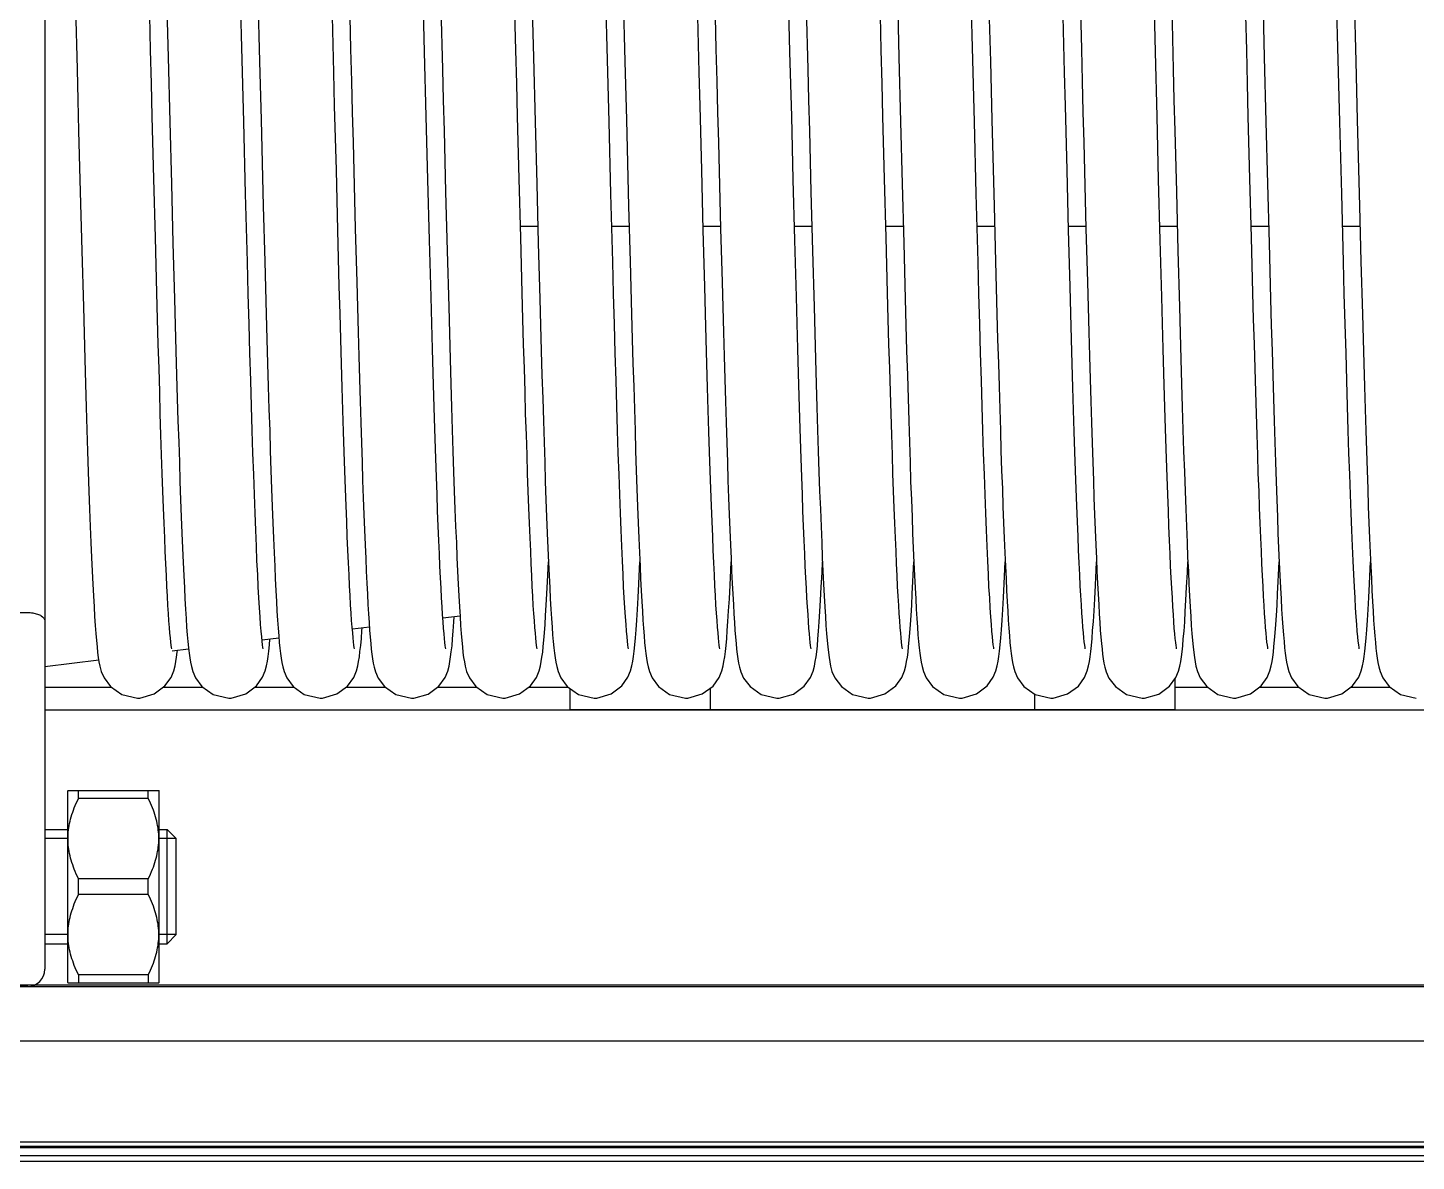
# Model space of a CAD drawing. Header units: millimetres. Extents: x 21899 to 38731, y -5425 to 3612.
# Drawn here: x 22332.6 to 22454.2, y -2806 to -2706.7 of the extents above; entities that cross this region are included whole.
import ezdxf

# ---------------------------------------------------------------- set-up
doc = ezdxf.new("R2010")
doc.units = ezdxf.units.MM

msp = doc.modelspace()

# ---------------------------------------------------------------- linework, layer by layer
at = {"color": 7, "linetype": 'Continuous'}
for p, q in [((22334.07, -2635.16), (22334.07, -2789.16)), ((22352.68, -2702.1), (22352.88, -2709.67)), ((22367.33, -2708.82), (22367.19, -2703.14)), ((22384.68, -2702.1), (22384.88, -2709.67)), ((22399.33, -2708.82), (22399.19, -2703.14)), ((22416.68, -2702.1), (22416.88, -2709.67)), ((22431.33, -2708.82), (22431.19, -2703.14)), ((22448.68, -2702.1), (22448.88, -2709.67)), ((22344.72, -2703.54), (22344.87, -2709.3)), ((22376.72, -2703.54), (22376.87, -2709.3)), ((22408.72, -2703.54), (22408.87, -2709.3)), ((22440.72, -2703.54), (22440.87, -2709.3)), ((22343.75, -2725.09), (22343.62, -2719.95)), ((22359.73, -2724.45), (22359.6, -2719.18)), ((22367.75, -2725.31), (22367.62, -2720.01)), ((22375.75, -2725.09), (22375.62, -2719.95)), ((22391.73, -2724.45), (22391.6, -2719.18)), ((22399.75, -2725.31), (22399.62, -2720.01)), ((22407.75, -2725.09), (22407.62, -2719.95)), ((22423.73, -2724.45), (22423.6, -2719.18)), ((22431.75, -2725.31), (22431.62, -2720.01)), ((22439.75, -2725.09), (22439.62, -2719.95)), ((22337.17, -2721.08), (22337.31, -2726.24)), ((22345.15, -2720.38), (22345.29, -2725.57)), ((22351.81, -2727.21), (22351.65, -2721.26)), ((22369.17, -2721.08), (22369.31, -2726.24)), ((22377.15, -2720.38), (22377.29, -2725.57)), ((22383.81, -2727.21), (22383.65, -2721.26)), ((22401.17, -2721.08), (22401.31, -2726.24)), ((22409.15, -2720.38), (22409.29, -2725.57)), ((22415.81, -2727.21), (22415.65, -2721.26)), ((22433.17, -2721.08), (22433.31, -2726.24)), ((22441.15, -2720.38), (22441.29, -2725.57)), ((22447.81, -2727.21), (22447.65, -2721.26)), ((22353.2, -2722.33), (22353.33, -2727.18)), ((22385.2, -2722.33), (22385.33, -2727.18)), ((22417.2, -2722.33), (22417.33, -2727.18)), ((22449.2, -2722.33), (22449.33, -2727.18)), ((22343.88, -2729.92), (22343.75, -2725.09)), ((22359.86, -2729.38), (22359.73, -2724.45)), ((22361.25, -2724.3), (22361.38, -2728.98)), ((22375.72, -2724.08), (22377.25, -2724.08)), ((22375.88, -2729.92), (22375.75, -2725.09)), ((22383.72, -2724.08), (22385.25, -2724.08)), ((22391.72, -2724.08), (22393.25, -2724.08)), ((22391.86, -2729.38), (22391.73, -2724.45)), ((22393.25, -2724.3), (22393.38, -2728.98)), ((22399.72, -2724.08), (22401.25, -2724.08)), ((22407.72, -2724.08), (22409.25, -2724.08)), ((22407.88, -2729.92), (22407.75, -2725.09)), ((22415.72, -2724.08), (22417.25, -2724.08)), ((22423.72, -2724.08), (22425.25, -2724.08)), ((22423.86, -2729.38), (22423.73, -2724.45)), ((22425.25, -2724.3), (22425.38, -2728.98)), ((22431.72, -2724.08), (22433.25, -2724.08)), ((22439.72, -2724.08), (22441.25, -2724.08)), ((22439.88, -2729.92), (22439.75, -2725.09)), ((22447.72, -2724.08), (22449.25, -2724.08)), ((22337.31, -2726.24), (22337.44, -2731.14)), ((22345.29, -2725.57), (22345.42, -2730.45)), ((22367.89, -2730.27), (22367.75, -2725.31)), ((22369.31, -2726.24), (22369.44, -2731.14)), ((22377.29, -2725.57), (22377.42, -2730.45)), ((22399.89, -2730.27), (22399.75, -2725.31)), ((22401.31, -2726.24), (22401.44, -2731.14)), ((22409.29, -2725.57), (22409.42, -2730.45)), ((22431.89, -2730.27), (22431.75, -2725.31)), ((22433.31, -2726.24), (22433.44, -2731.14)), ((22441.29, -2725.57), (22441.42, -2730.45)), ((22353.33, -2727.18), (22353.46, -2731.78)), ((22385.33, -2727.18), (22385.46, -2731.78)), ((22417.33, -2727.18), (22417.46, -2731.78)), ((22449.33, -2727.18), (22449.46, -2731.78)), ((22361.38, -2728.98), (22361.5, -2733.37)), ((22393.38, -2728.98), (22393.5, -2733.37)), ((22425.38, -2728.98), (22425.5, -2733.37)), ((22327.57, -2757.92), (22332.57, -2757.92)), ((22362.49, -2759.2), (22361, -2759.38)), ((22370.43, -2758.23), (22368.93, -2758.41)), ((22354.57, -2760.16), (22353.1, -2760.34)), ((22361.84, -2759.5), (22361.86, -2759.28)), ((22346.66, -2761.13), (22345.21, -2761.31)), ((22338.79, -2762.09), (22334.07, -2762.66)), ((22433.07, -2766.41), (22433.07, -2763.68)), ((22339.9, -2764.47), (22334.07, -2764.47)), ((22347.91, -2764.47), (22344.44, -2764.47)), ((22355.91, -2764.47), (22352.43, -2764.47)), ((22363.9, -2764.47), (22360.44, -2764.47)), ((22371.9, -2764.47), (22368.44, -2764.47)), ((22379.91, -2764.47), (22376.44, -2764.47)), ((22380.07, -2766.41), (22380.07, -2764.58)), ((22392.37, -2766.41), (22392.37, -2764.51)), ((22420.77, -2766.41), (22420.77, -2765.08)), ((22435.9, -2764.47), (22433.07, -2764.47)), ((22443.91, -2764.47), (22440.44, -2764.47)), ((22451.91, -2764.47), (22448.43, -2764.47)), ((23550.07, -2766.47), (22334.07, -2766.47)), ((22380.07, -2766.41), (22433.07, -2766.41)), ((22336.11, -2773.49), (22336.07, -2773.52)), ((22336.07, -2790.32), (22336.07, -2773.52)), ((22336.09, -2773.5), (22344.05, -2773.5)), ((22337.02, -2774.19), (22337.02, -2773.5)), ((22343.12, -2774.19), (22343.12, -2773.5)), ((22344.07, -2773.52), (22344.04, -2773.49)), ((22344.07, -2790.32), (22344.07, -2773.52)), ((22343.12, -2774.19), (22337.02, -2774.19)), ((22334.07, -2776.92), (22336.07, -2776.92)), ((22344.07, -2776.92), (22344.77, -2776.92)), ((22344.77, -2786.92), (22344.77, -2776.92)), ((22344.77, -2776.92), (22345.57, -2777.72)), ((22345.57, -2786.12), (22345.57, -2777.72)), ((22337.02, -2782.61), (22337.02, -2781.23)), ((22343.12, -2781.23), (22337.02, -2781.23)), ((22343.12, -2782.61), (22343.12, -2781.23)), ((22343.12, -2782.61), (22337.02, -2782.61)), ((22334.07, -2786.92), (22336.07, -2786.92)), ((22344.07, -2786.92), (22344.77, -2786.92)), ((22344.77, -2786.92), (22345.57, -2786.12)), ((22380.07, -2790.56), (22242.07, -2790.56)), ((22332.57, -2790.66), (22325.57, -2790.66)), ((22336.11, -2790.35), (22336.07, -2790.32)), ((22336.09, -2790.34), (22344.05, -2790.34)), ((22337.02, -2789.65), (22337.02, -2790.34)), ((22343.12, -2789.65), (22337.02, -2789.65)), ((22343.12, -2789.65), (22343.12, -2790.34)), ((22344.07, -2790.32), (22344.04, -2790.35)), ((25027.76, -2790.56), (22358.76, -2790.56)), ((25041.07, -2795.44), (22324.07, -2795.44)), ((22241.07, -2804.64), (25123.07, -2804.64)), ((22242.07, -2804.27), (22380.07, -2804.27)), ((22358.76, -2804.27), (25027.76, -2804.27)), ((22242.07, -2805.97), (22380.07, -2805.97)), ((22358.76, -2805.97), (25027.76, -2805.97))]:
    msp.add_line(p, q, dxfattribs=at)
at = {"color": 2, "linetype": 'Continuous'}
for p, q in [((22336.07, -2777.72), (22334.07, -2777.72)), ((22345.57, -2777.72), (22344.07, -2777.72)), ((22336.07, -2786.12), (22334.07, -2786.12)), ((22345.57, -2786.12), (22344.07, -2786.12))]:
    msp.add_line(p, q, dxfattribs=at)
at = {"color": 9, "linetype": 'Continuous'}
for p, q in [((22380.07, -2790.69), (22242.07, -2790.69)), ((25027.76, -2790.69), (22358.76, -2790.69)), ((22242.07, -2804.77), (22380.07, -2804.77)), ((22358.76, -2804.77), (25027.76, -2804.77)), ((22242.07, -2805.47), (22380.07, -2805.47)), ((22358.76, -2805.47), (25027.76, -2805.47))]:
    msp.add_line(p, q, dxfattribs=at)
at = {"color": 7, "linetype": 'Continuous'}
for points in [[(22343.62, -2719.95), (22343.47, -2714.47), (22343.4, -2711.6), (22343.33, -2708.66), (22343.25, -2705.63), (22343.09, -2699.46)], [(22351.32, -2708.45), (22351.24, -2705.18), (22351.07, -2698.72)], [(22375.62, -2719.95), (22375.47, -2714.47), (22375.4, -2711.6), (22375.33, -2708.66), (22375.07, -2698.87)], [(22383.32, -2708.45), (22383.24, -2705.18), (22383.07, -2698.72)], [(22407.62, -2719.95), (22407.47, -2714.47), (22407.4, -2711.6), (22407.33, -2708.66), (22407.25, -2705.63), (22407.09, -2699.46)], [(22415.32, -2708.45), (22415.24, -2705.18), (22415.07, -2698.72)], [(22439.62, -2719.95), (22439.47, -2714.47), (22439.4, -2711.6), (22439.33, -2708.66), (22439.25, -2705.63), (22439.09, -2699.46)], [(22447.32, -2708.45), (22447.24, -2705.18), (22447.07, -2698.72)], [(22360.71, -2702.91), (22360.85, -2708.6), (22360.92, -2711.38), (22360.99, -2714.1), (22361.06, -2716.75), (22361.25, -2724.3)], [(22392.71, -2702.91), (22392.85, -2708.6), (22392.92, -2711.38), (22392.99, -2714.1), (22393.06, -2716.75), (22393.25, -2724.3)], [(22424.71, -2702.91), (22424.85, -2708.6), (22424.92, -2711.38), (22424.99, -2714.1), (22425.06, -2716.75), (22425.25, -2724.3)], [(22359.6, -2719.18), (22359.45, -2713.56), (22359.38, -2710.62), (22359.22, -2704.51)], [(22391.6, -2719.18), (22391.45, -2713.56), (22391.38, -2710.62), (22391.22, -2704.51)], [(22423.6, -2719.18), (22423.45, -2713.56), (22423.38, -2710.62), (22423.22, -2704.51)], [(22336.76, -2704.97), (22336.9, -2710.34), (22336.96, -2713.04), (22337.03, -2715.74), (22337.17, -2721.08)], [(22368.76, -2704.97), (22368.9, -2710.34), (22368.96, -2713.04), (22369.03, -2715.74), (22369.17, -2721.08)], [(22400.76, -2704.97), (22400.9, -2710.34), (22400.96, -2713.04), (22401.03, -2715.74), (22401.17, -2721.08)], [(22432.76, -2704.97), (22432.9, -2710.34), (22432.96, -2713.04), (22433.03, -2715.74), (22433.17, -2721.08)], [(22344.87, -2709.3), (22345.01, -2714.94), (22345.15, -2720.38)], [(22351.65, -2721.26), (22351.49, -2714.96), (22351.32, -2708.45)], [(22367.62, -2720.01), (22367.48, -2714.48), (22367.33, -2708.82)], [(22376.87, -2709.3), (22377.01, -2714.94), (22377.15, -2720.38)], [(22383.65, -2721.26), (22383.49, -2714.96), (22383.32, -2708.45)], [(22399.62, -2720.01), (22399.48, -2714.48), (22399.33, -2708.82)], [(22408.87, -2709.3), (22409.01, -2714.94), (22409.15, -2720.38)], [(22415.65, -2721.26), (22415.49, -2714.96), (22415.32, -2708.45)], [(22431.62, -2720.01), (22431.48, -2714.48), (22431.33, -2708.82)], [(22440.87, -2709.3), (22441.01, -2714.94), (22441.15, -2720.38)], [(22447.65, -2721.26), (22447.49, -2714.96), (22447.32, -2708.45)], [(22352.88, -2709.67), (22353.01, -2714.78), (22353.2, -2722.33)], [(22384.88, -2709.67), (22385.01, -2714.78), (22385.2, -2722.33)], [(22416.88, -2709.67), (22417.01, -2714.78), (22417.2, -2722.33)], [(22448.88, -2709.67), (22449.01, -2714.78), (22449.2, -2722.33)], [(22353.19, -2761.09), (22353.17, -2760.97), (22353.14, -2760.75), (22353.1, -2760.44), (22353.06, -2760.04), (22353.01, -2759.55), (22352.97, -2758.97), (22352.92, -2758.29), (22352.87, -2757.51), (22352.82, -2756.64), (22352.76, -2755.66), (22352.71, -2754.59), (22352.65, -2753.4), (22352.6, -2752.11), (22352.54, -2750.72), (22352.48, -2749.21), (22352.42, -2747.58), (22352.36, -2745.83), (22352.29, -2743.97), (22352.23, -2741.97), (22352.16, -2739.85), (22352.1, -2737.59), (22352.03, -2735.2), (22351.95, -2732.67), (22351.88, -2730), (22351.81, -2727.21)], [(22385.19, -2761.09), (22385.17, -2760.97), (22385.14, -2760.75), (22385.1, -2760.44), (22385.06, -2760.04), (22385.01, -2759.55), (22384.97, -2758.97), (22384.92, -2758.29), (22384.87, -2757.51), (22384.82, -2756.64), (22384.76, -2755.66), (22384.71, -2754.59), (22384.65, -2753.4), (22384.6, -2752.11), (22384.54, -2750.72), (22384.48, -2749.21), (22384.42, -2747.58), (22384.36, -2745.83), (22384.29, -2743.97), (22384.23, -2741.97), (22384.16, -2739.85), (22384.1, -2737.59), (22384.03, -2735.2), (22383.95, -2732.67), (22383.88, -2730), (22383.81, -2727.21)], [(22417.19, -2761.09), (22417.17, -2760.97), (22417.14, -2760.75), (22417.1, -2760.44), (22417.06, -2760.04), (22417.01, -2759.55), (22416.97, -2758.97), (22416.92, -2758.29), (22416.87, -2757.51), (22416.82, -2756.64), (22416.76, -2755.66), (22416.71, -2754.59), (22416.65, -2753.4), (22416.6, -2752.11), (22416.54, -2750.72), (22416.48, -2749.21), (22416.42, -2747.58), (22416.36, -2745.83), (22416.29, -2743.97), (22416.23, -2741.97), (22416.16, -2739.85), (22416.1, -2737.59), (22416.03, -2735.2), (22415.95, -2732.67), (22415.88, -2730), (22415.81, -2727.21)], [(22449.19, -2761.09), (22449.17, -2760.97), (22449.14, -2760.75), (22449.1, -2760.44), (22449.06, -2760.04), (22449.01, -2759.55), (22448.97, -2758.97), (22448.92, -2758.29), (22448.87, -2757.51), (22448.82, -2756.64), (22448.76, -2755.66), (22448.71, -2754.59), (22448.65, -2753.4), (22448.6, -2752.11), (22448.54, -2750.72), (22448.48, -2749.21), (22448.42, -2747.58), (22448.36, -2745.83), (22448.29, -2743.97), (22448.23, -2741.97), (22448.16, -2739.85), (22448.1, -2737.59), (22448.03, -2735.2), (22447.95, -2732.67), (22447.88, -2730), (22447.81, -2727.21)], [(22345.19, -2761.09), (22345.17, -2760.98), (22345.14, -2760.78), (22345.1, -2760.5), (22345.07, -2760.14), (22345.03, -2759.72), (22344.99, -2759.22), (22344.94, -2758.64), (22344.9, -2758), (22344.85, -2757.29), (22344.81, -2756.5), (22344.76, -2755.63), (22344.71, -2754.69), (22344.67, -2753.66), (22344.62, -2752.56), (22344.57, -2751.37), (22344.51, -2750.1), (22344.46, -2748.74), (22344.41, -2747.28), (22344.35, -2745.74), (22344.3, -2744.1), (22344.24, -2742.36), (22344.18, -2740.52), (22344.13, -2738.58), (22344.07, -2736.55), (22344, -2734.43), (22343.94, -2732.22), (22343.88, -2729.92)], [(22361.19, -2761.09), (22361.17, -2760.97), (22361.14, -2760.77), (22361.1, -2760.49), (22361.07, -2760.13), (22361.03, -2759.7), (22360.98, -2759.19), (22360.94, -2758.62), (22360.9, -2757.97), (22360.85, -2757.24), (22360.81, -2756.44), (22360.76, -2755.57), (22360.71, -2754.61), (22360.66, -2753.57), (22360.61, -2752.45), (22360.56, -2751.25), (22360.51, -2749.96), (22360.46, -2748.57), (22360.4, -2747.09), (22360.35, -2745.52), (22360.29, -2743.84), (22360.23, -2742.07), (22360.17, -2740.19), (22360.11, -2738.21), (22360.05, -2736.14), (22359.99, -2733.97), (22359.93, -2731.72), (22359.86, -2729.38)], [(22377.19, -2761.09), (22377.17, -2760.98), (22377.14, -2760.78), (22377.1, -2760.5), (22377.07, -2760.14), (22377.03, -2759.72), (22376.99, -2759.22), (22376.94, -2758.64), (22376.9, -2758), (22376.85, -2757.29), (22376.81, -2756.5), (22376.76, -2755.63), (22376.71, -2754.69), (22376.67, -2753.66), (22376.62, -2752.56), (22376.57, -2751.37), (22376.51, -2750.1), (22376.46, -2748.74), (22376.41, -2747.28), (22376.35, -2745.74), (22376.3, -2744.1), (22376.24, -2742.36), (22376.18, -2740.52), (22376.13, -2738.58), (22376.07, -2736.55), (22376, -2734.43), (22375.94, -2732.22), (22375.88, -2729.92)], [(22393.19, -2761.09), (22393.17, -2760.97), (22393.14, -2760.77), (22393.1, -2760.49), (22393.07, -2760.13), (22393.03, -2759.7), (22392.98, -2759.19), (22392.94, -2758.62), (22392.9, -2757.97), (22392.85, -2757.24), (22392.81, -2756.44), (22392.76, -2755.57), (22392.71, -2754.61), (22392.66, -2753.57), (22392.61, -2752.45), (22392.56, -2751.25), (22392.51, -2749.96), (22392.46, -2748.57), (22392.4, -2747.09), (22392.35, -2745.52), (22392.29, -2743.84), (22392.23, -2742.07), (22392.17, -2740.19), (22392.11, -2738.21), (22392.05, -2736.14), (22391.99, -2733.97), (22391.93, -2731.72), (22391.86, -2729.38)], [(22409.19, -2761.09), (22409.17, -2760.98), (22409.14, -2760.78), (22409.1, -2760.5), (22409.07, -2760.14), (22409.03, -2759.72), (22408.99, -2759.22), (22408.94, -2758.64), (22408.9, -2758), (22408.85, -2757.29), (22408.81, -2756.5), (22408.76, -2755.63), (22408.71, -2754.69), (22408.67, -2753.66), (22408.62, -2752.56), (22408.57, -2751.37), (22408.51, -2750.1), (22408.46, -2748.74), (22408.41, -2747.28), (22408.35, -2745.74), (22408.3, -2744.1), (22408.24, -2742.36), (22408.18, -2740.52), (22408.13, -2738.58), (22408.07, -2736.55), (22408, -2734.43), (22407.94, -2732.22), (22407.88, -2729.92)], [(22425.19, -2761.09), (22425.17, -2760.97), (22425.14, -2760.77), (22425.1, -2760.49), (22425.07, -2760.13), (22425.03, -2759.7), (22424.98, -2759.19), (22424.94, -2758.62), (22424.9, -2757.97), (22424.85, -2757.24), (22424.81, -2756.44), (22424.76, -2755.57), (22424.71, -2754.61), (22424.66, -2753.57), (22424.61, -2752.45), (22424.56, -2751.25), (22424.51, -2749.96), (22424.46, -2748.57), (22424.4, -2747.09), (22424.35, -2745.52), (22424.29, -2743.84), (22424.23, -2742.07), (22424.17, -2740.19), (22424.11, -2738.21), (22424.05, -2736.14), (22423.99, -2733.97), (22423.93, -2731.72), (22423.86, -2729.38)], [(22441.19, -2761.09), (22441.17, -2760.98), (22441.14, -2760.78), (22441.1, -2760.5), (22441.07, -2760.14), (22441.03, -2759.72), (22440.99, -2759.22), (22440.94, -2758.64), (22440.9, -2758), (22440.85, -2757.29), (22440.81, -2756.5), (22440.76, -2755.63), (22440.71, -2754.69), (22440.67, -2753.66), (22440.62, -2752.56), (22440.57, -2751.37), (22440.51, -2750.1), (22440.46, -2748.74), (22440.41, -2747.28), (22440.35, -2745.74), (22440.3, -2744.1), (22440.24, -2742.36), (22440.18, -2740.52), (22440.13, -2738.58), (22440.07, -2736.55), (22440, -2734.43), (22439.94, -2732.22), (22439.88, -2729.92)], [(22337.44, -2731.14), (22337.5, -2733.47), (22337.57, -2735.72), (22337.63, -2737.88), (22337.69, -2739.95), (22337.75, -2741.92), (22337.81, -2743.8), (22337.87, -2745.59), (22337.93, -2747.28), (22337.99, -2748.88), (22338.05, -2750.38), (22338.11, -2751.78), (22338.16, -2753.09), (22338.22, -2754.31), (22338.27, -2755.43), (22338.32, -2756.47), (22338.38, -2757.41), (22338.43, -2758.27), (22338.48, -2759.05), (22338.53, -2759.75)], [(22345.42, -2730.45), (22345.48, -2732.76), (22345.55, -2734.99), (22345.61, -2737.12), (22345.67, -2739.17), (22345.73, -2741.12), (22345.79, -2742.99), (22345.85, -2744.76), (22345.9, -2746.45), (22345.96, -2748.04), (22346.02, -2749.54), (22346.07, -2750.96), (22346.13, -2752.29), (22346.18, -2753.53), (22346.23, -2754.68), (22346.29, -2755.75), (22346.34, -2756.73), (22346.39, -2757.63), (22346.44, -2758.45), (22346.49, -2759.2)], [(22369.19, -2761.09), (22369.17, -2760.99), (22369.14, -2760.8), (22369.11, -2760.53), (22369.07, -2760.18), (22369.03, -2759.77), (22368.99, -2759.28), (22368.95, -2758.73), (22368.91, -2758.1), (22368.86, -2757.41), (22368.82, -2756.64), (22368.77, -2755.79), (22368.72, -2754.87), (22368.67, -2753.87), (22368.63, -2752.78), (22368.58, -2751.62), (22368.52, -2750.36), (22368.47, -2749.02), (22368.42, -2747.58), (22368.37, -2746.05), (22368.31, -2744.43), (22368.25, -2742.71), (22368.2, -2740.89), (22368.14, -2738.97), (22368.08, -2736.95), (22368.02, -2734.83), (22367.95, -2732.6), (22367.89, -2730.27)], [(22369.44, -2731.14), (22369.5, -2733.47), (22369.57, -2735.72), (22369.63, -2737.88), (22369.69, -2739.95), (22369.75, -2741.92), (22369.81, -2743.8), (22369.87, -2745.59), (22369.93, -2747.28), (22369.99, -2748.88), (22370.05, -2750.38), (22370.11, -2751.78), (22370.16, -2753.09), (22370.22, -2754.31), (22370.27, -2755.43), (22370.32, -2756.47), (22370.38, -2757.41), (22370.43, -2758.27), (22370.48, -2759.05), (22370.53, -2759.75)], [(22377.42, -2730.45), (22377.48, -2732.76), (22377.55, -2734.99), (22377.61, -2737.12), (22377.67, -2739.17), (22377.73, -2741.12), (22377.79, -2742.99), (22377.85, -2744.76), (22377.9, -2746.45), (22377.96, -2748.04), (22378.02, -2749.54), (22378.07, -2750.96), (22378.13, -2752.29), (22378.18, -2753.53), (22378.23, -2754.68), (22378.29, -2755.75), (22378.34, -2756.73), (22378.39, -2757.63), (22378.44, -2758.45), (22378.49, -2759.2)], [(22401.19, -2761.09), (22401.17, -2760.99), (22401.14, -2760.8), (22401.11, -2760.53), (22401.07, -2760.18), (22401.03, -2759.77), (22400.99, -2759.28), (22400.95, -2758.73), (22400.91, -2758.1), (22400.86, -2757.41), (22400.82, -2756.64), (22400.77, -2755.79), (22400.72, -2754.87), (22400.67, -2753.87), (22400.63, -2752.78), (22400.58, -2751.62), (22400.52, -2750.36), (22400.47, -2749.02), (22400.42, -2747.58), (22400.37, -2746.05), (22400.31, -2744.43), (22400.25, -2742.71), (22400.2, -2740.89), (22400.14, -2738.97), (22400.08, -2736.95), (22400.02, -2734.83), (22399.95, -2732.6), (22399.89, -2730.27)], [(22401.44, -2731.14), (22401.5, -2733.47), (22401.57, -2735.72), (22401.63, -2737.88), (22401.69, -2739.95), (22401.75, -2741.92), (22401.81, -2743.8), (22401.87, -2745.59), (22401.93, -2747.28), (22401.99, -2748.88), (22402.05, -2750.38), (22402.11, -2751.78), (22402.16, -2753.09), (22402.22, -2754.31), (22402.27, -2755.43), (22402.32, -2756.47), (22402.38, -2757.41), (22402.43, -2758.27), (22402.48, -2759.05), (22402.53, -2759.75)], [(22409.42, -2730.45), (22409.48, -2732.76), (22409.55, -2734.99), (22409.61, -2737.12), (22409.67, -2739.17), (22409.73, -2741.12), (22409.79, -2742.99), (22409.85, -2744.76), (22409.9, -2746.45), (22409.96, -2748.04), (22410.02, -2749.54), (22410.07, -2750.96), (22410.13, -2752.29), (22410.18, -2753.53), (22410.23, -2754.68), (22410.29, -2755.75), (22410.34, -2756.73), (22410.39, -2757.63), (22410.44, -2758.45), (22410.49, -2759.2)], [(22433.19, -2761.09), (22433.17, -2760.99), (22433.14, -2760.8), (22433.11, -2760.53), (22433.07, -2760.18), (22433.03, -2759.77), (22432.99, -2759.28), (22432.95, -2758.73), (22432.91, -2758.1), (22432.86, -2757.41), (22432.82, -2756.64), (22432.77, -2755.79), (22432.72, -2754.87), (22432.67, -2753.87), (22432.63, -2752.78), (22432.58, -2751.62), (22432.52, -2750.36), (22432.47, -2749.02), (22432.42, -2747.58), (22432.37, -2746.05), (22432.31, -2744.43), (22432.25, -2742.71), (22432.2, -2740.89), (22432.14, -2738.97), (22432.08, -2736.95), (22432.02, -2734.83), (22431.95, -2732.6), (22431.89, -2730.27)], [(22433.44, -2731.14), (22433.5, -2733.47), (22433.57, -2735.72), (22433.63, -2737.88), (22433.69, -2739.95), (22433.75, -2741.92), (22433.81, -2743.8), (22433.87, -2745.59), (22433.93, -2747.28), (22433.99, -2748.88), (22434.05, -2750.38), (22434.11, -2751.78), (22434.16, -2753.09), (22434.22, -2754.31), (22434.27, -2755.43), (22434.32, -2756.47), (22434.38, -2757.41), (22434.43, -2758.27), (22434.48, -2759.05), (22434.53, -2759.75)], [(22441.42, -2730.45), (22441.48, -2732.76), (22441.55, -2734.99), (22441.61, -2737.12), (22441.67, -2739.17), (22441.73, -2741.12), (22441.79, -2742.99), (22441.85, -2744.76), (22441.9, -2746.45), (22441.96, -2748.04), (22442.02, -2749.54), (22442.07, -2750.96), (22442.13, -2752.29), (22442.18, -2753.53), (22442.23, -2754.68), (22442.29, -2755.75), (22442.34, -2756.73), (22442.39, -2757.63), (22442.44, -2758.45), (22442.49, -2759.2)], [(22353.46, -2731.78), (22353.52, -2733.98), (22353.58, -2736.1), (22353.64, -2738.14), (22353.7, -2740.1), (22353.76, -2741.97), (22353.81, -2743.76), (22353.87, -2745.47), (22353.93, -2747.09), (22353.98, -2748.62), (22354.04, -2750.06), (22354.09, -2751.42), (22354.14, -2752.69), (22354.2, -2753.87), (22354.25, -2754.98), (22354.3, -2756), (22354.35, -2756.94), (22354.4, -2757.8), (22354.45, -2758.59), (22354.5, -2759.3)], [(22385.46, -2731.78), (22385.52, -2733.98), (22385.58, -2736.1), (22385.64, -2738.14), (22385.7, -2740.1), (22385.76, -2741.97), (22385.81, -2743.76), (22385.87, -2745.47), (22385.93, -2747.09), (22385.98, -2748.62), (22386.04, -2750.06), (22386.09, -2751.42), (22386.14, -2752.69), (22386.2, -2753.87), (22386.25, -2754.98), (22386.3, -2756), (22386.35, -2756.94), (22386.4, -2757.8), (22386.45, -2758.59), (22386.5, -2759.3)], [(22417.46, -2731.78), (22417.52, -2733.98), (22417.58, -2736.1), (22417.64, -2738.14), (22417.7, -2740.1), (22417.76, -2741.97), (22417.81, -2743.76), (22417.87, -2745.47), (22417.93, -2747.09), (22417.98, -2748.62), (22418.04, -2750.06), (22418.09, -2751.42), (22418.14, -2752.69), (22418.2, -2753.87), (22418.25, -2754.98), (22418.3, -2756), (22418.35, -2756.94), (22418.4, -2757.8), (22418.45, -2758.59), (22418.5, -2759.3)], [(22449.46, -2731.78), (22449.52, -2733.98), (22449.58, -2736.1), (22449.64, -2738.14), (22449.7, -2740.1), (22449.76, -2741.97), (22449.81, -2743.76), (22449.87, -2745.47), (22449.93, -2747.09), (22449.98, -2748.62), (22450.04, -2750.06), (22450.09, -2751.42), (22450.14, -2752.69), (22450.2, -2753.87), (22450.25, -2754.98), (22450.3, -2756), (22450.35, -2756.94), (22450.4, -2757.8), (22450.45, -2758.59), (22450.5, -2759.3)], [(22361.5, -2733.37), (22361.56, -2735.46), (22361.62, -2737.48), (22361.68, -2739.41), (22361.73, -2741.27), (22361.79, -2743.05), (22361.85, -2744.74), (22361.9, -2746.35), (22361.95, -2747.88), (22362.01, -2749.33), (22362.06, -2750.69), (22362.11, -2751.98), (22362.17, -2753.18), (22362.22, -2754.3), (22362.27, -2755.35), (22362.32, -2756.31), (22362.37, -2757.21), (22362.42, -2758.03), (22362.46, -2758.78), (22362.51, -2759.46), (22362.56, -2760.07), (22362.61, -2760.63), (22362.66, -2761.12), (22362.71, -2761.57), (22362.77, -2761.97), (22362.83, -2762.34), (22362.91, -2762.7), (22363.03, -2763.11), (22363.27, -2763.67), (22363.83, -2764.41), (22364.81, -2765.1), (22366.18, -2765.41)], [(22393.5, -2733.37), (22393.56, -2735.46), (22393.62, -2737.48), (22393.68, -2739.41), (22393.73, -2741.27), (22393.79, -2743.05), (22393.85, -2744.74), (22393.9, -2746.35), (22393.95, -2747.88), (22394.01, -2749.33), (22394.06, -2750.69), (22394.11, -2751.98), (22394.17, -2753.18), (22394.22, -2754.3), (22394.27, -2755.35), (22394.32, -2756.31), (22394.37, -2757.21), (22394.42, -2758.03), (22394.46, -2758.78), (22394.51, -2759.46), (22394.56, -2760.07), (22394.61, -2760.63), (22394.66, -2761.12), (22394.71, -2761.57), (22394.77, -2761.97), (22394.83, -2762.34), (22394.91, -2762.7), (22395.03, -2763.11), (22395.27, -2763.67), (22395.83, -2764.41), (22396.81, -2765.1), (22398.18, -2765.41)], [(22425.5, -2733.37), (22425.56, -2735.46), (22425.62, -2737.48), (22425.68, -2739.41), (22425.73, -2741.27), (22425.79, -2743.05), (22425.85, -2744.74), (22425.9, -2746.35), (22425.95, -2747.88), (22426.01, -2749.33), (22426.06, -2750.69), (22426.11, -2751.98), (22426.17, -2753.18), (22426.22, -2754.3), (22426.27, -2755.35), (22426.32, -2756.31), (22426.37, -2757.21), (22426.42, -2758.03), (22426.46, -2758.78), (22426.51, -2759.46), (22426.56, -2760.07), (22426.61, -2760.63), (22426.66, -2761.12), (22426.71, -2761.57), (22426.77, -2761.97), (22426.83, -2762.34), (22426.91, -2762.7), (22427.03, -2763.11), (22427.27, -2763.67), (22427.83, -2764.41), (22428.81, -2765.1), (22430.18, -2765.41)], [(22377.83, -2759.69), (22377.88, -2758.97), (22377.93, -2758.17), (22377.99, -2757.28), (22378.04, -2756.29), (22378.1, -2755.2), (22378.16, -2754.02), (22378.18, -2753.49)], [(22385.85, -2759.42), (22385.91, -2758.6), (22385.97, -2757.66), (22386.03, -2756.61), (22386.09, -2755.42), (22386.15, -2754.1), (22386.18, -2753.49)], [(22393.84, -2759.5), (22393.9, -2758.69), (22393.96, -2757.77), (22394.02, -2756.71), (22394.08, -2755.53), (22394.15, -2754.21), (22394.18, -2753.49)], [(22401.84, -2759.54), (22401.9, -2758.74), (22401.95, -2757.84), (22402.01, -2756.83), (22402.07, -2755.69), (22402.14, -2754.42), (22402.18, -2753.49)], [(22409.83, -2759.69), (22409.88, -2758.97), (22409.93, -2758.17), (22409.99, -2757.28), (22410.04, -2756.29), (22410.1, -2755.2), (22410.16, -2754.02), (22410.18, -2753.49)], [(22417.85, -2759.42), (22417.91, -2758.6), (22417.97, -2757.66), (22418.03, -2756.61), (22418.09, -2755.42), (22418.15, -2754.1), (22418.18, -2753.49)], [(22425.84, -2759.5), (22425.9, -2758.69), (22425.96, -2757.77), (22426.02, -2756.71), (22426.08, -2755.53), (22426.15, -2754.21), (22426.18, -2753.49)], [(22433.84, -2759.54), (22433.9, -2758.74), (22433.95, -2757.84), (22434.01, -2756.83), (22434.07, -2755.69), (22434.14, -2754.42), (22434.18, -2753.49)], [(22441.83, -2759.69), (22441.88, -2758.97), (22441.93, -2758.17), (22441.99, -2757.28), (22442.04, -2756.29), (22442.1, -2755.2), (22442.16, -2754.02), (22442.18, -2753.49)], [(22449.85, -2759.42), (22449.91, -2758.6), (22449.97, -2757.66), (22450.03, -2756.61), (22450.09, -2755.42), (22450.15, -2754.1), (22450.18, -2753.49)], [(22346.49, -2759.2), (22346.54, -2759.86), (22346.6, -2760.46), (22346.65, -2761), (22346.7, -2761.47), (22346.76, -2761.89), (22346.82, -2762.27), (22346.9, -2762.65), (22347.02, -2763.08), (22347.26, -2763.65), (22347.82, -2764.41), (22348.8, -2765.1), (22350.18, -2765.41)], [(22369.84, -2759.54), (22369.9, -2758.74), (22369.93, -2758.29)], [(22378.49, -2759.2), (22378.54, -2759.86), (22378.6, -2760.46), (22378.65, -2761), (22378.7, -2761.47), (22378.76, -2761.89), (22378.82, -2762.27), (22378.9, -2762.65), (22379.02, -2763.08), (22379.26, -2763.65), (22379.82, -2764.41), (22380.8, -2765.1), (22382.18, -2765.41)], [(22410.49, -2759.2), (22410.54, -2759.86), (22410.6, -2760.46), (22410.65, -2761), (22410.7, -2761.47), (22410.76, -2761.89), (22410.82, -2762.27), (22410.9, -2762.65), (22411.02, -2763.08), (22411.26, -2763.65), (22411.82, -2764.41), (22412.8, -2765.1), (22414.18, -2765.41)], [(22442.49, -2759.2), (22442.54, -2759.86), (22442.6, -2760.46), (22442.65, -2761), (22442.7, -2761.47), (22442.76, -2761.89), (22442.82, -2762.27), (22442.9, -2762.65), (22443.02, -2763.08), (22443.26, -2763.65), (22443.82, -2764.41), (22444.8, -2765.1), (22446.18, -2765.41)], [(22338.53, -2759.75), (22338.59, -2760.37), (22338.64, -2760.92), (22338.69, -2761.41), (22338.75, -2761.85)], [(22350.18, -2765.41), (22350.4, -2765.41), (22351.67, -2765.04), (22352.61, -2764.34), (22353.14, -2763.58), (22353.36, -2763.01), (22353.48, -2762.58), (22353.56, -2762.18), (22353.62, -2761.76), (22353.68, -2761.3), (22353.74, -2760.76), (22353.78, -2760.26)], [(22354.5, -2759.3), (22354.55, -2759.95), (22354.6, -2760.53), (22354.65, -2761.04), (22354.7, -2761.51), (22354.76, -2761.92), (22354.82, -2762.29), (22354.9, -2762.67), (22355.02, -2763.09), (22355.26, -2763.65), (22355.81, -2764.4), (22356.79, -2765.09), (22358.18, -2765.41)], [(22358.18, -2765.41), (22358.39, -2765.41), (22359.65, -2765.05), (22360.59, -2764.36), (22361.12, -2763.6), (22361.36, -2763.03), (22361.47, -2762.6), (22361.55, -2762.2), (22361.62, -2761.79), (22361.67, -2761.33), (22361.73, -2760.81), (22361.79, -2760.2), (22361.84, -2759.5)], [(22366.18, -2765.41), (22366.38, -2765.41), (22367.64, -2765.06), (22368.58, -2764.37), (22369.12, -2763.62), (22369.35, -2763.04), (22369.47, -2762.61), (22369.55, -2762.22), (22369.61, -2761.81), (22369.67, -2761.35), (22369.73, -2760.83), (22369.78, -2760.23), (22369.84, -2759.54)], [(22370.53, -2759.75), (22370.59, -2760.37), (22370.64, -2760.92), (22370.69, -2761.41), (22370.75, -2761.85), (22370.81, -2762.24), (22370.89, -2762.63), (22371.01, -2763.07), (22371.26, -2763.65), (22371.83, -2764.41), (22372.81, -2765.1), (22374.18, -2765.41)], [(22374.18, -2765.41), (22374.39, -2765.41), (22375.65, -2765.05), (22376.59, -2764.35), (22377.13, -2763.6), (22377.36, -2763.03), (22377.47, -2762.6), (22377.55, -2762.22), (22377.61, -2761.82), (22377.67, -2761.38), (22377.72, -2760.89), (22377.78, -2760.33), (22377.83, -2759.69)], [(22382.18, -2765.41), (22382.4, -2765.41), (22383.67, -2765.04), (22384.61, -2764.34), (22385.14, -2763.58), (22385.36, -2763.01), (22385.48, -2762.58), (22385.56, -2762.18), (22385.62, -2761.76), (22385.68, -2761.3), (22385.74, -2760.76), (22385.79, -2760.14), (22385.85, -2759.42)], [(22386.5, -2759.3), (22386.55, -2759.95), (22386.6, -2760.53), (22386.65, -2761.04), (22386.7, -2761.51), (22386.76, -2761.92), (22386.82, -2762.29), (22386.9, -2762.67), (22387.02, -2763.09), (22387.26, -2763.65), (22387.81, -2764.4), (22388.79, -2765.09), (22390.18, -2765.41)], [(22390.18, -2765.41), (22390.39, -2765.41), (22391.65, -2765.05), (22392.59, -2764.36), (22393.12, -2763.6), (22393.36, -2763.03), (22393.47, -2762.6), (22393.55, -2762.2), (22393.62, -2761.79), (22393.67, -2761.33), (22393.73, -2760.81), (22393.79, -2760.2), (22393.84, -2759.5)], [(22398.18, -2765.41), (22398.38, -2765.41), (22399.64, -2765.06), (22400.58, -2764.37), (22401.12, -2763.62), (22401.35, -2763.04), (22401.47, -2762.61), (22401.55, -2762.22), (22401.61, -2761.81), (22401.67, -2761.35), (22401.73, -2760.83), (22401.78, -2760.23), (22401.84, -2759.54)], [(22402.53, -2759.75), (22402.59, -2760.37), (22402.64, -2760.92), (22402.69, -2761.41), (22402.75, -2761.85), (22402.81, -2762.24), (22402.89, -2762.63), (22403.01, -2763.07), (22403.26, -2763.65), (22403.83, -2764.41), (22404.81, -2765.1), (22406.18, -2765.41)], [(22406.18, -2765.41), (22406.39, -2765.41), (22407.65, -2765.05), (22408.59, -2764.35), (22409.13, -2763.6), (22409.36, -2763.03), (22409.47, -2762.6), (22409.55, -2762.22), (22409.61, -2761.82), (22409.67, -2761.38), (22409.72, -2760.89), (22409.78, -2760.33), (22409.83, -2759.69)], [(22414.18, -2765.41), (22414.4, -2765.41), (22415.67, -2765.04), (22416.61, -2764.34), (22417.14, -2763.58), (22417.36, -2763.01), (22417.48, -2762.58), (22417.56, -2762.18), (22417.62, -2761.76), (22417.68, -2761.3), (22417.74, -2760.76), (22417.79, -2760.14), (22417.85, -2759.42)], [(22418.5, -2759.3), (22418.55, -2759.95), (22418.6, -2760.53), (22418.65, -2761.04), (22418.7, -2761.51), (22418.76, -2761.92), (22418.82, -2762.29), (22418.9, -2762.67), (22419.02, -2763.09), (22419.26, -2763.65), (22419.81, -2764.4), (22420.79, -2765.09), (22422.18, -2765.41)], [(22422.18, -2765.41), (22422.39, -2765.41), (22423.65, -2765.05), (22424.59, -2764.36), (22425.12, -2763.6), (22425.36, -2763.03), (22425.47, -2762.6), (22425.55, -2762.2), (22425.62, -2761.79), (22425.67, -2761.33), (22425.73, -2760.81), (22425.79, -2760.2), (22425.84, -2759.5)], [(22430.18, -2765.41), (22430.38, -2765.41), (22431.64, -2765.06), (22432.58, -2764.37), (22433.12, -2763.62), (22433.35, -2763.04), (22433.47, -2762.61), (22433.55, -2762.22), (22433.61, -2761.81), (22433.67, -2761.35), (22433.73, -2760.83), (22433.78, -2760.23), (22433.84, -2759.54)], [(22434.53, -2759.75), (22434.59, -2760.37), (22434.64, -2760.92), (22434.69, -2761.41), (22434.75, -2761.85), (22434.81, -2762.24), (22434.89, -2762.63), (22435.01, -2763.07), (22435.26, -2763.65), (22435.83, -2764.41), (22436.81, -2765.1), (22438.18, -2765.41)], [(22438.18, -2765.41), (22438.39, -2765.41), (22439.65, -2765.05), (22440.59, -2764.35), (22441.13, -2763.6), (22441.36, -2763.03), (22441.47, -2762.6), (22441.55, -2762.22), (22441.61, -2761.82), (22441.67, -2761.38), (22441.72, -2760.89), (22441.78, -2760.33), (22441.83, -2759.69)], [(22446.18, -2765.41), (22446.4, -2765.41), (22447.67, -2765.04), (22448.61, -2764.34), (22449.14, -2763.58), (22449.36, -2763.01), (22449.48, -2762.58), (22449.56, -2762.18), (22449.62, -2761.76), (22449.68, -2761.3), (22449.74, -2760.76), (22449.79, -2760.14), (22449.85, -2759.42)], [(22450.5, -2759.3), (22450.55, -2759.95), (22450.6, -2760.53), (22450.65, -2761.04), (22450.7, -2761.51), (22450.76, -2761.92), (22450.82, -2762.29), (22450.9, -2762.67), (22451.02, -2763.09), (22451.26, -2763.65), (22451.81, -2764.4), (22452.79, -2765.09), (22454.18, -2765.41)], [(22342.18, -2765.41), (22342.39, -2765.41), (22343.65, -2765.05), (22344.59, -2764.35), (22345.13, -2763.6), (22345.36, -2763.03), (22345.47, -2762.6), (22345.55, -2762.22), (22345.61, -2761.82), (22345.67, -2761.38), (22345.68, -2761.25)], [(22338.75, -2761.85), (22338.81, -2762.24), (22338.89, -2762.63), (22339.01, -2763.07), (22339.26, -2763.65), (22339.83, -2764.41), (22340.81, -2765.1), (22342.18, -2765.41)]]:
    msp.add_lwpolyline(points, dxfattribs=at)
msp.add_arc((22332.57, -2789.16), 1.5, 270, 360, dxfattribs=at)
for points, start_tangent, end_tangent in [([(22332.57, -2757.92), (22333.01, -2757.95), (22333.42, -2758.05), (22333.76, -2758.21), (22334.07, -2758.65)], (0.177694, 0), (0, -0.177694)), ([(22337.02, -2781.23), (22336.65, -2780.4), (22336.38, -2779.61), (22336.2, -2778.84), (22336.11, -2778.09), (22336.11, -2777.33), (22336.2, -2776.58), (22336.38, -2775.81), (22336.65, -2775.02), (22337.02, -2774.19)], (-0.329265, 0.656259), (0.329265, 0.656259)), ([(22343.12, -2781.23), (22343.5, -2780.4), (22343.77, -2779.61), (22343.95, -2778.84), (22344.04, -2778.09), (22344.04, -2777.33), (22343.95, -2776.58), (22343.77, -2775.81), (22343.5, -2775.02), (22343.12, -2774.19)], (0.329265, 0.656259), (-0.329265, 0.656259)), ([(22337.02, -2789.65), (22336.65, -2788.82), (22336.38, -2788.03), (22336.2, -2787.27), (22336.11, -2786.51), (22336.11, -2785.76), (22336.2, -2785), (22336.38, -2784.23), (22336.65, -2783.44), (22337.02, -2782.61)], (-0.329265, 0.656259), (0.329265, 0.656259)), ([(22343.12, -2789.65), (22343.5, -2788.82), (22343.77, -2788.03), (22343.95, -2787.27), (22344.04, -2786.51), (22344.04, -2785.76), (22343.95, -2785), (22343.77, -2784.23), (22343.5, -2783.44), (22343.12, -2782.61)], (0.329265, 0.656259), (-0.329265, 0.656259))]:
    msp.add_spline(points, degree=3, dxfattribs=dict(at, start_tangent=start_tangent, end_tangent=end_tangent))

doc.saveas('drawing.dxf')
